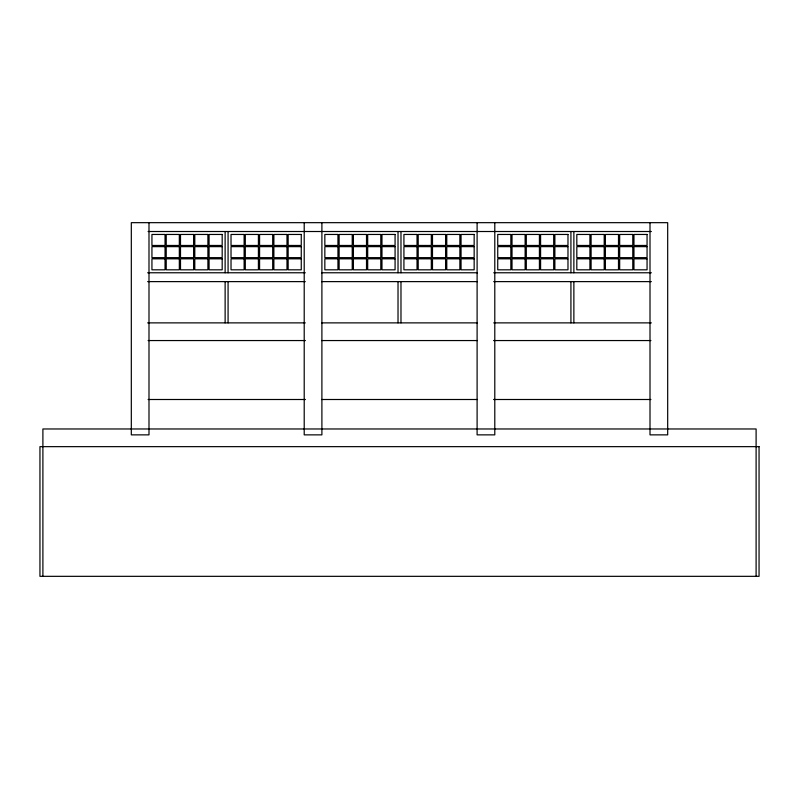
<?xml version="1.0" encoding="UTF-8"?>
<svg xmlns="http://www.w3.org/2000/svg" width="799" height="799" viewBox="0 0 799 799"><rect width="100%" height="100%" fill="white"/><g stroke="black" fill="none" stroke-linecap="round" stroke-linejoin="round"><path stroke-width="1.2" d="M148.085 231.51L651.375 231.51M147.635 272.769L305.298 272.769M321.518 272.769L477.482 272.769M493.702 272.769L651.365 272.769M147.635 281.618L305.298 281.618M321.518 281.618L477.482 281.618M493.702 281.618L651.365 281.618M147.635 322.876L305.298 322.876M321.518 322.876L477.482 322.876M493.702 322.876L651.365 322.876M148.095 340.554L305.428 340.554M321.518 340.554L477.482 340.554M493.572 340.554L650.905 340.554M148.095 399.5L305.428 399.5M321.518 399.5L477.482 399.5M493.572 399.5L650.905 399.5M756.104 576.329L756.104 428.973L42.896 428.973L42.896 576.329M650.006 222.671L650.006 434.866L667.684 434.866L667.684 222.671L131.316 222.671L131.316 434.866L148.994 434.866L148.994 222.671M573.872 231.51L573.872 272.769M573.872 281.618L573.872 322.876M570.925 231.51L570.925 272.769M570.925 281.618L570.925 322.876M494.791 222.671L494.791 434.866L477.103 434.866L477.103 222.671M400.978 231.51L400.978 272.769M400.978 281.618L400.978 322.876M398.022 231.51L398.022 272.769M398.022 281.618L398.022 322.876M321.897 222.671L321.897 434.866L304.209 434.866L304.209 222.671M228.075 231.51L228.075 272.769M228.075 281.618L228.075 322.876M225.128 231.51L225.128 272.769M225.128 281.618L225.128 322.876M165.043 234.457L151.94 234.457L151.94 245.463L165.043 245.463L165.043 234.457M179.326 234.457L166.222 234.457L166.222 245.463L179.326 245.463L179.326 234.457M193.618 234.457L180.504 234.457L180.504 245.463L193.618 245.463L193.618 234.457M207.9 234.457L194.796 234.457L194.796 245.463L207.9 245.463L207.9 234.457M222.182 234.457L209.078 234.457L209.078 245.463L222.182 245.463L222.182 234.457M244.124 234.457L231.021 234.457L231.021 245.463L244.124 245.463L244.124 234.457M258.407 234.457L245.303 234.457L245.303 245.463L258.407 245.463L258.407 234.457M272.699 234.457L259.585 234.457L259.585 245.463L272.699 245.463L272.699 234.457M286.981 234.457L273.877 234.457L273.877 245.463L286.981 245.463L286.981 234.457M301.263 234.457L288.159 234.457L288.159 245.463L301.263 245.463L301.263 234.457M337.947 234.457L324.843 234.457L324.843 245.463L337.947 245.463L337.947 234.457M352.229 234.457L339.126 234.457L339.126 245.463L352.229 245.463L352.229 234.457M366.511 234.457L353.408 234.457L353.408 245.463L366.511 245.463L366.511 234.457M380.793 234.457L367.69 234.457L367.69 245.463L380.793 245.463L380.793 234.457M395.076 234.457L381.972 234.457L381.972 245.463L395.076 245.463L395.076 234.457M417.028 234.457L403.924 234.457L403.924 245.463L417.028 245.463L417.028 234.457M431.31 234.457L418.207 234.457L418.207 245.463L431.31 245.463L431.31 234.457M445.592 234.457L432.489 234.457L432.489 245.463L445.592 245.463L445.592 234.457M459.874 234.457L446.771 234.457L446.771 245.463L459.874 245.463L459.874 234.457M474.157 234.457L461.053 234.457L461.053 245.463L474.157 245.463L474.157 234.457M510.841 234.457L497.737 234.457L497.737 245.463L510.841 245.463L510.841 234.457M525.123 234.457L512.019 234.457L512.019 245.463L525.123 245.463L525.123 234.457M539.415 234.457L526.301 234.457L526.301 245.463L539.415 245.463L539.415 234.457M553.697 234.457L540.593 234.457L540.593 245.463L553.697 245.463L553.697 234.457M567.979 234.457L554.876 234.457L554.876 245.463L567.979 245.463L567.979 234.457M589.922 234.457L576.818 234.457L576.818 245.463L589.922 245.463L589.922 234.457M604.204 234.457L591.1 234.457L591.1 245.463L604.204 245.463L604.204 234.457M618.496 234.457L605.382 234.457L605.382 245.463L618.496 245.463L618.496 234.457M632.778 234.457L619.674 234.457L619.674 245.463L632.778 245.463L632.778 234.457M647.06 234.457L633.957 234.457L633.957 245.463L647.06 245.463L647.06 234.457M165.043 246.641L151.94 246.641L151.94 257.648L165.043 257.648L165.043 246.641M179.326 246.641L166.222 246.641L166.222 257.648L179.326 257.648L179.326 246.641M193.618 246.641L180.504 246.641L180.504 257.648L193.618 257.648L193.618 246.641M207.9 246.641L194.796 246.641L194.796 257.648L207.9 257.648L207.9 246.641M222.182 246.641L209.078 246.641L209.078 257.648L222.182 257.648L222.182 246.641M244.124 246.641L231.021 246.641L231.021 257.648L244.124 257.648L244.124 246.641M258.407 246.641L245.303 246.641L245.303 257.648L258.407 257.648L258.407 246.641M272.699 246.641L259.585 246.641L259.585 257.648L272.699 257.648L272.699 246.641M286.981 246.641L273.877 246.641L273.877 257.648L286.981 257.648L286.981 246.641M301.263 246.641L288.159 246.641L288.159 257.648L301.263 257.648L301.263 246.641M337.947 246.641L324.843 246.641L324.843 257.648L337.947 257.648L337.947 246.641M352.229 246.641L339.126 246.641L339.126 257.648L352.229 257.648L352.229 246.641M366.511 246.641L353.408 246.641L353.408 257.648L366.511 257.648L366.511 246.641M380.793 246.641L367.69 246.641L367.69 257.648L380.793 257.648L380.793 246.641M395.076 246.641L381.972 246.641L381.972 257.648L395.076 257.648L395.076 246.641M417.028 246.641L403.924 246.641L403.924 257.648L417.028 257.648L417.028 246.641M431.31 246.641L418.207 246.641L418.207 257.648L431.31 257.648L431.31 246.641M445.592 246.641L432.489 246.641L432.489 257.648L445.592 257.648L445.592 246.641M459.874 246.641L446.771 246.641L446.771 257.648L459.874 257.648L459.874 246.641M474.157 246.641L461.053 246.641L461.053 257.648L474.157 257.648L474.157 246.641M510.841 246.641L497.737 246.641L497.737 257.648L510.841 257.648L510.841 246.641M525.123 246.641L512.019 246.641L512.019 257.648L525.123 257.648L525.123 246.641M539.415 246.641L526.301 246.641L526.301 257.648L539.415 257.648L539.415 246.641M553.697 246.641L540.593 246.641L540.593 257.648L553.697 257.648L553.697 246.641M567.979 246.641L554.876 246.641L554.876 257.648L567.979 257.648L567.979 246.641M589.922 246.641L576.818 246.641L576.818 257.648L589.922 257.648L589.922 246.641M604.204 246.641L591.1 246.641L591.1 257.648L604.204 257.648L604.204 246.641M618.496 246.641L605.382 246.641L605.382 257.648L618.496 257.648L618.496 246.641M632.778 246.641L619.674 246.641L619.674 257.648L632.778 257.648L632.778 246.641M647.06 246.641L633.957 246.641L633.957 257.648L647.06 257.648L647.06 246.641M165.043 258.826L151.94 258.826L151.94 269.822L165.043 269.822L165.043 258.826M179.326 258.826L166.222 258.826L166.222 269.822L179.326 269.822L179.326 258.826M193.618 258.826L180.504 258.826L180.504 269.822L193.618 269.822L193.618 258.826M207.9 258.826L194.796 258.826L194.796 269.822L207.9 269.822L207.9 258.826M222.182 258.826L209.078 258.826L209.078 269.822L222.182 269.822L222.182 258.826M244.124 258.826L231.021 258.826L231.021 269.822L244.124 269.822L244.124 258.826M258.407 258.826L245.303 258.826L245.303 269.822L258.407 269.822L258.407 258.826M272.699 258.826L259.585 258.826L259.585 269.822L272.699 269.822L272.699 258.826M286.981 258.826L273.877 258.826L273.877 269.822L286.981 269.822L286.981 258.826M301.263 258.826L288.159 258.826L288.159 269.822L301.263 269.822L301.263 258.826M337.947 258.826L324.843 258.826L324.843 269.822L337.947 269.822L337.947 258.826M352.229 258.826L339.126 258.826L339.126 269.822L352.229 269.822L352.229 258.826M366.511 258.826L353.408 258.826L353.408 269.822L366.511 269.822L366.511 258.826M380.793 258.826L367.69 258.826L367.69 269.822L380.793 269.822L380.793 258.826M395.076 258.826L381.972 258.826L381.972 269.822L395.076 269.822L395.076 258.826M417.028 258.826L403.924 258.826L403.924 269.822L417.028 269.822L417.028 258.826M431.31 258.826L418.207 258.826L418.207 269.822L431.31 269.822L431.31 258.826M445.592 258.826L432.489 258.826L432.489 269.822L445.592 269.822L445.592 258.826M459.874 258.826L446.771 258.826L446.771 269.822L459.874 269.822L459.874 258.826M474.157 258.826L461.053 258.826L461.053 269.822L474.157 269.822L474.157 258.826M510.841 258.826L497.737 258.826L497.737 269.822L510.841 269.822L510.841 258.826M525.123 258.826L512.019 258.826L512.019 269.822L525.123 269.822L525.123 258.826M539.415 258.826L526.301 258.826L526.301 269.822L539.415 269.822L539.415 258.826M553.697 258.826L540.593 258.826L540.593 269.822L553.697 269.822L553.697 258.826M567.979 258.826L554.876 258.826L554.876 269.822L567.979 269.822L567.979 258.826M589.922 258.826L576.818 258.826L576.818 269.822L589.922 269.822L589.922 258.826M604.204 258.826L591.1 258.826L591.1 269.822L604.204 269.822L604.204 258.826M618.496 258.826L605.382 258.826L605.382 269.822L618.496 269.822L618.496 258.826M632.778 258.826L619.674 258.826L619.674 269.822L632.778 269.822L632.778 258.826M647.06 258.826L633.957 258.826L633.957 269.822L647.06 269.822L647.06 258.826M759.05 446.651L39.95 446.651L39.95 576.329L759.05 576.329L759.05 446.651"/></g></svg>
